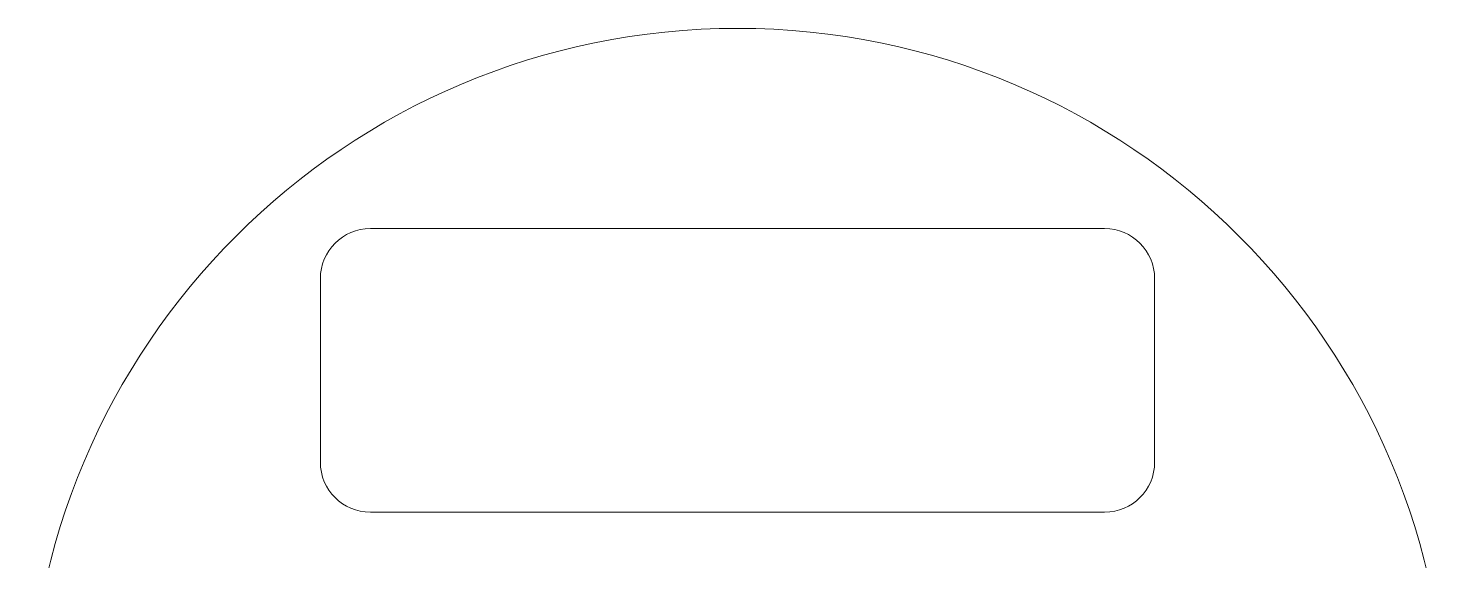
# Model space of a CAD drawing. Header units: inches. Extents: x -62 to 106, y -38 to 151.
# Drawn here: x 20.8 to 105.8, y 119 to 150.9 of the extents above; entities that cross this region are included whole.
import ezdxf

# ---------------------------------------------------------------- set-up
doc = ezdxf.new("R2010")
doc.units = ezdxf.units.IN
doc.header["$MEASUREMENT"] = 0
doc.layers.add('______', color=7, linetype='Continuous')

# ---------------------------------------------------------------- blocks, each defined once
blk = doc.blocks.new('block 2')
at = {"layer": '______', "lineweight": 0}
blk.add_open_spline([(105.832, 108.352), (105.832, 131.824), (86.804, 150.852), (63.332, 150.852), (39.859, 150.852), (20.832, 131.824), (20.832, 108.352), (20.832, 84.879), (39.859, 65.851), (63.332, 65.851), (86.804, 65.851), (105.832, 84.879), (105.832, 108.352), (105.832, 108.352), (105.832, 108.352), (105.832, 108.352)], degree=3, knots=[0, 0, 0, 0, 1, 1, 1, 2, 2, 2, 3, 3, 3, 4, 4, 4, 5, 5, 5, 5], dxfattribs=at)
blk = doc.blocks.new('block 12')
at = {"layer": '______', "lineweight": 0}
blk.add_lwpolyline([(41.331, 121.851), (85.332, 121.851)], dxfattribs=at)
blk = doc.blocks.new('block 13')
at = {"layer": '______', "lineweight": 0}
blk.add_lwpolyline([(85.332, 138.851), (41.331, 138.851)], dxfattribs=at)
blk = doc.blocks.new('block 96')
at = {"lineweight": 0}
blk.add_lwpolyline([(38.332, 135.851), (38.332, 124.851)], dxfattribs=at)
blk = doc.blocks.new('block 97')
at = {"lineweight": 0}
blk.add_lwpolyline([(88.332, 135.851), (88.332, 124.851)], dxfattribs=at)
blk = doc.blocks.new('block 98')
at = {"lineweight": 0}
blk.add_open_spline([(41.331, 138.851), (39.675, 138.851), (38.332, 137.508), (38.332, 135.851)], degree=3, dxfattribs=at)
blk = doc.blocks.new('block 99')
at = {"lineweight": 0}
blk.add_open_spline([(38.332, 124.851), (38.332, 123.194), (39.675, 121.851), (41.331, 121.851)], degree=3, dxfattribs=at)
blk = doc.blocks.new('block 100')
at = {"lineweight": 0}
blk.add_open_spline([(85.332, 121.851), (86.989, 121.851), (88.332, 123.194), (88.332, 124.851)], degree=3, dxfattribs=at)
blk = doc.blocks.new('block 101')
at = {"lineweight": 0}
blk.add_open_spline([(88.332, 135.851), (88.332, 137.508), (86.989, 138.851), (85.332, 138.851)], degree=3, dxfattribs=at)

msp = doc.modelspace()

# ---------------------------------------------------------------- block references
for name in ['block 98', 'block 101', 'block 96', 'block 97', 'block 99', 'block 100']:
    msp.add_blockref(name, (0, 0))
at = {"layer": '______'}
for name in ['block 2', 'block 13', 'block 12']:
    msp.add_blockref(name, (0, 0), dxfattribs=at)

doc.saveas('drawing.dxf')
